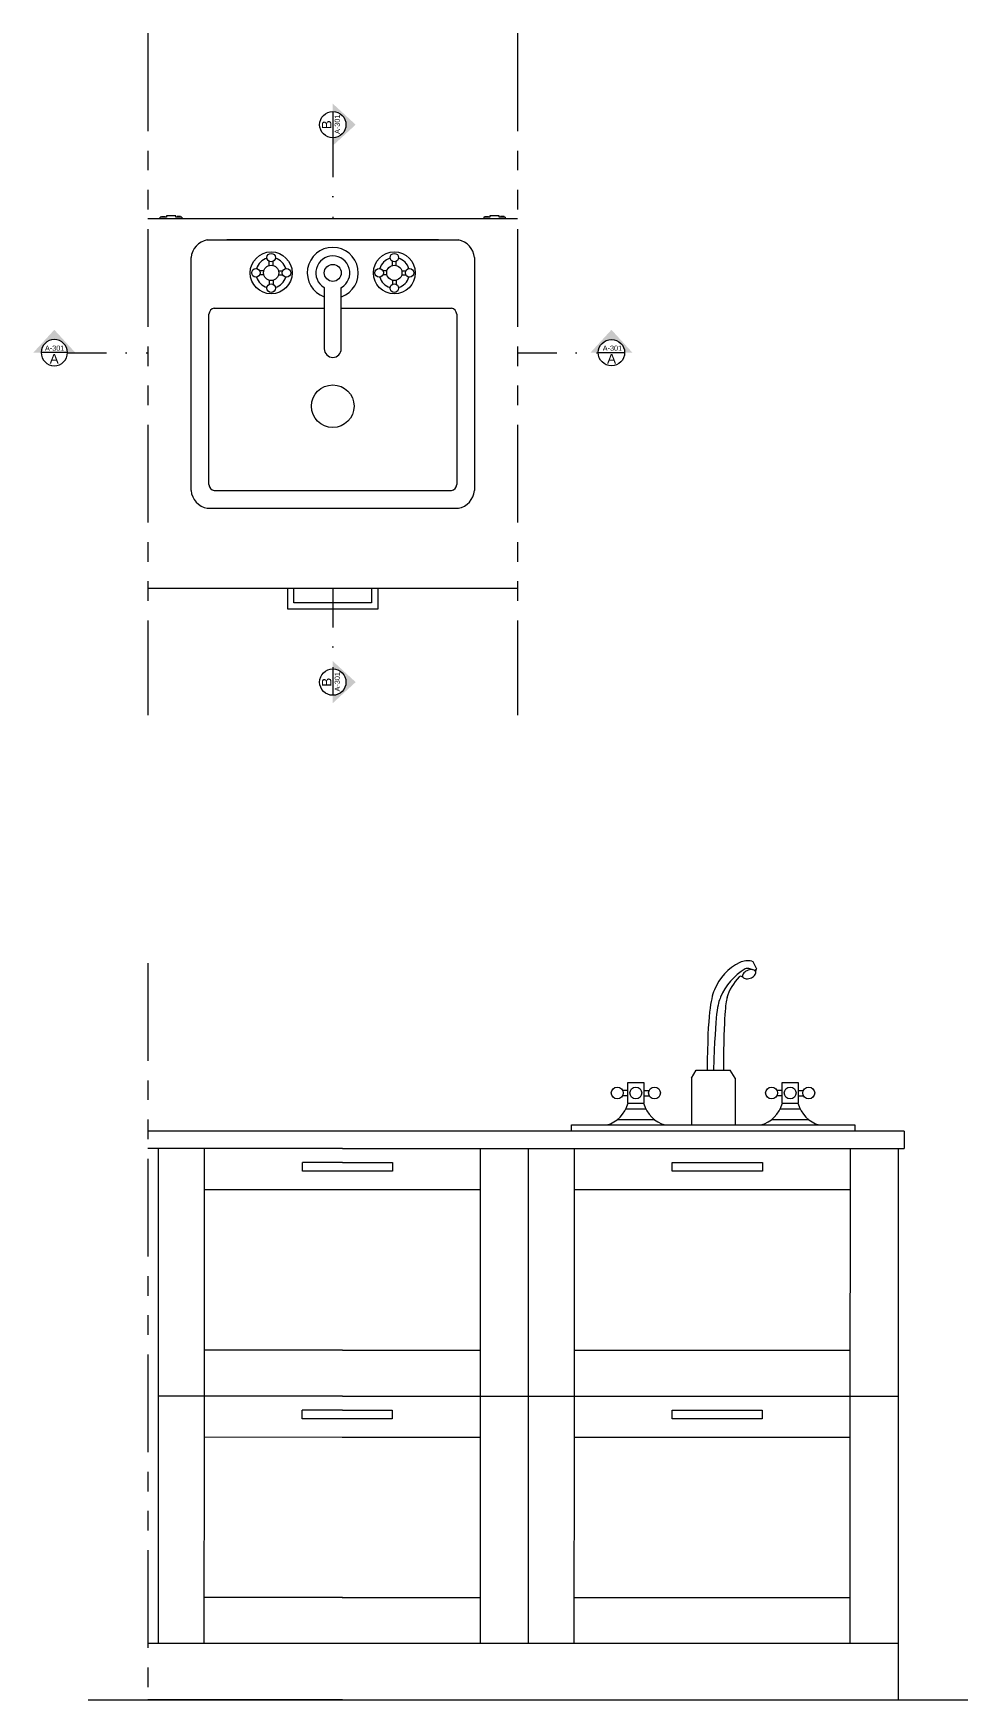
# Model space of a CAD drawing. Header units: millimetres. Extents: x -327 to 34504, y -289 to 580.
# Drawn here: x 713.5 to 864, y 309.4 to 579.7 of the extents above; entities that cross this region are included whole.
import ezdxf
from ezdxf.enums import TextEntityAlignment as Align

# ---------------------------------------------------------------- set-up
doc = ezdxf.new("R2010")
doc.units = ezdxf.units.MM
for name, pattern in [('CENTERX2', [4, 2.5, -0.5, 0.5, -0.5]), ('FANTASMA2', [31.75, 15.875, -3.175, 3.175, -3.175, 3.175, -3.175]), ('TRATTOPUNTO', [25.4, 12.7, -6.35, 0, -6.35])]:
    doc.linetypes.add(name, pattern=pattern)
doc.layers.add('A-GLAZ-FULL', color=4, linetype='Continuous', lineweight=25)
for name, color, linetype in [('ARREDI SEZIONATI', 2, 'Continuous'), ('prospetti', 2, 'Continuous'), ('simboli', 6, 'Continuous'), ('simboli tratteggiati', 1, 'Continuous'), ('viti', 5, 'Continuous')]:
    doc.layers.add(name, color=color, linetype=linetype)
doc.styles.add('ARIAL', font='arial.ttf')

# ---------------------------------------------------------------- blocks, each defined once
blk = doc.blocks.new('section plan')
h = blk.add_hatch(color=256)
h.dxf.hatch_style = 1
h.paths.add_polyline_path([(56.9, 0.3), (46.3, 0.3, -1), (10.7, 0.3), (0.1, 0.3), (28.5, -30.6)])
blk.add_line((46.3, 0.3), (10.7, 0.3))
blk.add_circle((28.5, 0.3), 17.8)
at = {"style": 'ARIAL'}
for tag, height, p in [('A', 13, (28.4, 8.6)), ('A-301', 7, (29, -5.7))]:
    blk.add_attdef(tag, text='', height=height, dxfattribs=at).set_placement(p, align=Align.MIDDLE_CENTER)

msp = doc.modelspace()

# ---------------------------------------------------------------- linework, layer by layer
for p, q in [((732.12, 549.71), (734.12, 549.71)), ((790.12, 549.71), (792.12, 549.71))]:
    msp.add_line(p, q)
at = {"layer": 'A-GLAZ-FULL'}
msp.add_line((722.4, 309.39), (1076.63, 309.39), dxfattribs=at)
at = {"layer": 'ARREDI SEZIONATI'}
for p, q in [((829.87, 427.94), (830.18, 427.84)), ((830.13, 429.2), (830.28, 429.16)), ((830.28, 429.16), (830.34, 429.06)), ((830.34, 429.06), (830.87, 427.99)), ((830.8, 427.81), (830.63, 427.7)), ((830.78, 427.44), (830.86, 427.88)), ((830.86, 427.88), (830.8, 427.81)), ((830.87, 427.99), (830.86, 427.88)), ((828.69, 426.6), (828.58, 426.68)), ((820.32, 410.23), (821.12, 411.53)), ((821.12, 411.53), (826.63, 411.53)), ((827.43, 410.23), (826.63, 411.53)), ((810.02, 408.25), (809.15, 408.25)), ((812.61, 408.25), (813.47, 408.25)), ((820.32, 410.23), (820.32, 402.63)), ((827.43, 410.23), (827.43, 402.63)), ((835.06, 408.25), (834.2, 408.25)), ((837.65, 408.25), (838.52, 408.25)), ((810.02, 407.38), (809.15, 407.38)), ((812.61, 407.38), (813.47, 407.38)), ((835.06, 407.38), (834.2, 407.38)), ((837.65, 407.38), (838.52, 407.38)), ((808.26, 403.5), (814.37, 403.5)), ((812.97, 405.22), (809.68, 405.22)), ((833.31, 403.5), (839.41, 403.5)), ((838.02, 405.22), (834.72, 405.22)), ((815.2, 402.63), (819.95, 402.63)), ((818.65, 402.63), (829.02, 402.63)), ((827.72, 402.63), (832.47, 402.63))]:
    msp.add_line(p, q, dxfattribs=at)
for points in [[(810.02, 406.09), (810.02, 409.54), (812.61, 409.54), (812.61, 406.09)], [(835.06, 406.09), (835.06, 409.54), (837.65, 409.54), (837.65, 406.09)]]:
    msp.add_lwpolyline(points, close=True, dxfattribs=at)
for centre in [(808.29, 407.82), (811.31, 407.82), (814.34, 407.82), (833.34, 407.82), (836.36, 407.82), (839.38, 407.82)]:
    msp.add_circle(centre, 0.966, dxfattribs=at)
for centre, start, end in [((805.27, 407.38), 285.2551, 344.7449), ((817.36, 407.38), 195.2551, 254.7449), ((830.31, 407.38), 285.2551, 344.7449), ((842.4, 407.38), 195.2551, 254.7449)]:
    msp.add_arc(centre, 4.92, start, end, dxfattribs=at)
for points in [[(828.19, 429.01), (826.3, 428.1), (824.83, 426.51), (824.06, 424.56)], [(829.03, 427.94), (827.25, 426.88), (825.86, 425.28), (825.06, 423.36)], [(830.13, 429.2), (829.48, 429.34), (828.8, 429.27), (828.19, 429.01)], [(828.73, 427.16), (828.67, 427.08), (828.63, 426.98), (828.62, 426.88)], [(828.99, 427.44), (828.88, 427.36), (828.8, 427.27), (828.73, 427.16)], [(829.35, 427.66), (829.22, 427.6), (829.1, 427.53), (828.99, 427.44)], [(829.87, 427.94), (829.6, 428.06), (829.3, 428.06), (829.03, 427.94)], [(829.77, 427.8), (829.63, 427.77), (829.49, 427.72), (829.35, 427.66)], [(830.18, 427.83), (830.05, 427.84), (829.91, 427.83), (829.77, 427.8)], [(830.52, 427.74), (830.41, 427.79), (830.3, 427.82), (830.18, 427.83)], [(830.73, 427.56), (830.68, 427.64), (830.61, 427.7), (830.52, 427.74)], [(830.68, 427.02), (830.74, 427.1), (830.78, 427.2), (830.79, 427.31)], [(830.78, 427.26), (830.81, 427.36), (830.79, 427.47), (830.73, 427.56)], [(830.79, 427.31), (830.79, 427.35), (830.79, 427.4), (830.78, 427.44)], [(824.06, 424.55), (823.41, 422.82), (823.01, 421.01), (822.86, 411.53)], [(828.09, 426.64), (827.16, 425.7), (826.47, 424.54), (826.07, 423.27)], [(828.58, 426.68), (828.43, 426.79), (828.22, 426.78), (828.09, 426.64)], [(828.62, 426.88), (828.61, 426.79), (828.63, 426.7), (828.68, 426.62)], [(828.68, 426.62), (828.73, 426.54), (828.8, 426.48), (828.89, 426.44)], [(828.89, 426.44), (828.99, 426.39), (829.11, 426.36), (829.23, 426.35)], [(829.23, 426.35), (829.36, 426.34), (829.5, 426.35), (829.64, 426.38)], [(829.64, 426.38), (829.78, 426.41), (829.92, 426.46), (830.06, 426.52)], [(830.06, 426.52), (830.19, 426.58), (830.31, 426.65), (830.42, 426.74)], [(830.42, 426.74), (830.52, 426.82), (830.61, 426.91), (830.68, 427.02)], [(825.06, 423.37), (824.59, 422.26), (824.21, 421.12), (823.94, 411.53)], [(826.15, 423.35), (825.83, 422.14), (825.62, 420.92), (825.52, 411.53)]]:
    msp.add_open_spline(points, degree=3, dxfattribs=at)
at = {"layer": 'prospetti'}
for p, q in [((732.12, 549.71), (734.12, 549.71)), ((734.12, 549.71), (786.62, 549.71)), ((786.62, 549.71), (792.12, 549.71)), ((779.3, 546.23), (744.94, 546.23)), ((750.93, 541.19), (750.27, 541.19)), ((751.81, 542.06), (751.81, 542.73)), ((752.43, 542.07), (752.43, 542.73)), ((753.31, 541.19), (753.98, 541.19)), ((770.93, 541.19), (770.26, 541.19)), ((771.81, 542.07), (771.81, 542.73)), ((772.42, 542.06), (772.42, 542.73)), ((773.31, 541.19), (773.97, 541.19)), ((750.94, 540.57), (750.27, 540.57)), ((751.81, 539.68), (751.81, 539.02)), ((752.43, 539.69), (752.43, 539.02)), ((753.31, 540.57), (753.98, 540.57)), ((760.74, 538.49), (760.74, 528.47)), ((763.5, 528.47), (763.5, 538.5)), ((770.92, 540.57), (770.26, 540.57)), ((771.81, 539.69), (771.81, 539.02)), ((772.42, 539.68), (772.42, 539.02)), ((773.3, 540.57), (773.97, 540.57)), ((732.12, 489.71), (792.12, 489.71)), ((754.8, 486.32), (754.8, 489.71)), ((754.8, 489.71), (769.43, 489.71)), ((755.8, 487.32), (755.8, 489.71)), ((768.43, 489.71), (768.43, 487.32)), ((769.43, 489.71), (769.43, 486.32)), ((768.43, 487.32), (755.8, 487.32)), ((769.43, 486.32), (754.8, 486.32)), ((854.87, 401.63), (763.68, 401.63)), ((800.84, 401.63), (800.84, 402.63)), ((800.84, 402.63), (846.84, 402.63)), ((846.84, 402.63), (846.84, 401.63)), ((854.87, 401.63), (854.87, 398.83)), ((763.68, 398.83), (854.87, 398.83)), ((786.07, 351.95), (786.11, 398.83)), ((793.84, 398.82), (793.84, 318.49)), ((801.28, 398.83), (801.28, 351.95)), ((846.11, 351.95), (846.15, 398.83)), ((853.87, 398.82), (853.87, 318.49)), ((763.68, 396.54), (771.82, 396.54)), ((771.82, 395.14), (763.68, 395.14)), ((771.82, 396.54), (771.82, 395.14)), ((817.22, 395.14), (817.22, 396.54)), ((817.22, 396.54), (831.85, 396.54)), ((831.85, 395.14), (817.22, 395.14)), ((831.85, 396.54), (831.85, 395.14)), ((786.11, 392.11), (763.68, 392.11)), ((846.15, 392.11), (801.28, 392.11)), ((763.68, 366.11), (786.11, 366.11)), ((801.28, 366.11), (846.15, 366.11)), ((763.68, 358.65), (853.87, 358.65)), ((763.68, 356.37), (771.78, 356.37)), ((771.78, 354.98), (763.68, 354.98)), ((771.78, 356.37), (771.78, 354.98)), ((817.19, 354.98), (817.19, 356.37)), ((817.19, 356.37), (831.82, 356.37)), ((831.82, 354.98), (817.19, 354.98)), ((831.82, 356.37), (831.82, 354.98)), ((786.07, 351.95), (763.66, 351.95)), ((786.07, 318.49), (786.07, 351.95)), ((801.28, 351.95), (801.24, 318.49)), ((846.11, 351.95), (801.28, 351.95)), ((846.11, 318.49), (846.11, 351.95)), ((763.65, 325.95), (786.07, 325.95)), ((801.25, 325.95), (846.11, 325.95)), ((853.87, 318.49), (763.68, 318.49)), ((853.87, 318.49), (853.87, 309.39)), ((763.68, 309.39), (853.87, 309.39))]:
    msp.add_line(p, q, dxfattribs=at)
at = {"layer": 'prospetti', "ltscale": 0.3}
for p, q in [((763.68, 401.63), (732.12, 401.63)), ((763.68, 398.83), (732.12, 398.83)), ((733.8, 398.82), (733.8, 318.49)), ((741.24, 398.83), (741.24, 351.95)), ((757.19, 395.14), (757.19, 396.54)), ((763.68, 396.54), (757.19, 396.54)), ((763.68, 395.14), (757.19, 395.14)), ((763.68, 392.11), (741.24, 392.11)), ((763.68, 366.11), (741.24, 366.11)), ((763.68, 358.65), (733.8, 358.65)), ((757.15, 354.98), (757.15, 356.37)), ((763.68, 356.37), (757.15, 356.37)), ((763.68, 354.98), (757.15, 354.98)), ((741.24, 351.95), (741.21, 318.49)), ((763.66, 351.95), (741.24, 351.97)), ((763.68, 325.95), (741.22, 325.95)), ((763.68, 318.49), (732.12, 318.49)), ((763.68, 309.39), (732.12, 309.39))]:
    msp.add_line(p, q, dxfattribs=at)
at = {"layer": 'prospetti'}
for points in [[(741.74, 546.23), (782.5, 546.23)], [(739.12, 505.56), (739.12, 543.36)], [(785.12, 543.36), (785.12, 505.56)], [(741.99, 506.52), (741.99, 534.18)], [(742.87, 535.14), (760.74, 535.14)], [(763.5, 535.14), (781.37, 535.14)], [(782.24, 534.18), (782.24, 506.52)], [(742.87, 505.57), (781.37, 505.57)], [(741.74, 502.69), (782.5, 502.69)]]:
    msp.add_lwpolyline(points, dxfattribs=at)
for centre, radius in [((752.12, 540.88), 3.4), ((752.12, 543.35), 0.691), ((772.11, 540.88), 3.4), ((772.11, 543.35), 0.691), ((749.65, 540.88), 0.691), ((752.12, 540.88), 1.24), ((754.6, 540.88), 0.691), ((762.12, 540.88), 1.38), ((769.64, 540.88), 0.691), ((772.11, 540.88), 1.24), ((774.59, 540.88), 0.691), ((752.12, 538.4), 0.691), ((772.11, 538.4), 0.691), ((762.11, 519.24), 3.46)]:
    msp.add_circle(centre, radius, dxfattribs=at)
for centre, radius, start, end in [((742.31, 543.07), 3.21, 100.3305, 174.9131), ((781.92, 543.07), 3.21, 5.0869, 79.6695), ((762.12, 540.88), 4.14, 289.6514, 250.3603), ((762.12, 540.88), 2.76, 300.3431, 239.7554), ((752.12, 540.88), 2.47, 105.2407, 164.2093), ((752.12, 540.88), 2.47, 16.4412, 74.0789), ((772.11, 540.88), 2.47, 105.9211, 163.5588), ((772.11, 540.88), 2.47, 15.7907, 74.7593), ((752.12, 540.88), 2.47, 196.2342, 253.9047), ((752.12, 540.88), 2.47, 286.12, 344.0884), ((772.11, 540.88), 2.47, 195.9116, 253.88), ((772.11, 540.88), 2.47, 286.0953, 343.7658), ((743.06, 534.09), 1.07, 100.3305, 174.9131), ((781.18, 534.09), 1.07, 5.0869, 79.6695), ((762.12, 528.55), 1.38, 180, 0), ((742.31, 505.85), 3.21, 185.0869, 259.6695), ((743.06, 506.62), 1.07, 185.0869, 259.6695), ((781.18, 506.62), 1.07, 280.3305, 354.9131), ((781.92, 505.85), 3.21, 280.3305, 354.9131)]:
    msp.add_arc(centre, radius, start, end, dxfattribs=at)
at = {"layer": 'simboli tratteggiati', "linetype": 'FANTASMA2'}
for p, q in [((732.12, 579.74), (732.12, 469.11)), ((792.12, 579.74), (792.12, 469.11)), ((732.12, 428.91), (732.12, 309.39))]:
    msp.add_line(p, q, dxfattribs=at)
at = {"layer": 'simboli tratteggiati', "linetype": 'TRATTOPUNTO', "ltscale": 0.5}
for p, q in [((762.12, 562.78), (762.12, 549.71)), ((719.05, 527.93), (732.12, 527.93)), ((792.12, 527.93), (805.22, 527.93)), ((762.12, 489.71), (762.12, 476.61))]:
    msp.add_line(p, q, dxfattribs=at)
at = {"layer": 'viti'}
for p, q in [((734.12, 549.71), (734.12, 549.91)), ((735.12, 549.91), (734.12, 549.91)), ((734.32, 550.03), (734.32, 549.91)), ((734.32, 550.03), (734.89, 550.03)), ((734.89, 550.03), (734.89, 549.91)), ((736.62, 550.11), (735.12, 550.11)), ((735.12, 550.11), (735.12, 549.91)), ((736.62, 549.91), (736.62, 550.11)), ((737.62, 549.91), (736.62, 549.91)), ((736.85, 550.03), (736.85, 549.91)), ((737.42, 550.03), (736.85, 550.03)), ((737.42, 550.03), (737.42, 549.91)), ((737.62, 549.91), (737.62, 549.71)), ((787.62, 549.91), (786.62, 549.91)), ((786.62, 549.91), (786.62, 549.71)), ((786.82, 550.03), (786.82, 549.91)), ((786.82, 550.03), (787.39, 550.03)), ((787.39, 550.03), (787.39, 549.91)), ((789.12, 550.11), (787.62, 550.11)), ((787.62, 550.11), (787.62, 549.91)), ((789.12, 549.91), (789.12, 550.11)), ((790.12, 549.91), (789.12, 549.91)), ((789.35, 550.03), (789.35, 549.91)), ((789.92, 550.03), (789.35, 550.03)), ((789.92, 550.03), (789.92, 549.91)), ((790.12, 549.91), (790.12, 549.71))]:
    msp.add_line(p, q, dxfattribs=at)

# ---------------------------------------------------------------- block references
at = {"layer": 'simboli', "color": 0, "linetype": 'CENTERX2', "ltscale": 5, "xscale": 0.12, "yscale": 0.12, "zscale": 0.12, "rotation": 89.99999999999999}
for p in [(762.16, 561.5), (762.16, 471.06)]:
    msp.add_blockref('section plan', p, dxfattribs=at).add_auto_attribs({'A-301': 'A-301', 'A': 'B'})
at = {"layer": 'simboli', "color": 0, "linetype": 'CENTERX2', "ltscale": 5}
ref = msp.add_blockref('section plan', (713.5, 527.97), dxfattribs=dict(at, xscale=-0.12, yscale=0.12, zscale=0.12, rotation=180))
ref.add_attrib('A-301', 'A-301', dxfattribs={"layer": '0', "ltscale": 5, "height": 0.84, "style": 'ARIAL'}).set_placement((716.97, 528.66), align=Align.MIDDLE_CENTER)
ref.add_attrib('A', 'A', dxfattribs={"layer": '0', "ltscale": 5, "height": 1.56, "style": 'ARIAL'}).set_placement((716.9, 526.94), align=Align.MIDDLE_CENTER)
ref = msp.add_blockref('section plan', (810.77, 527.97), dxfattribs=dict(at, xscale=0.12, yscale=0.12, zscale=0.12, rotation=180))
ref.add_attrib('A-301', 'A-301', dxfattribs={"layer": '0', "ltscale": 5, "height": 0.84, "style": 'ARIAL'}).set_placement((807.51, 528.66), align=Align.MIDDLE_CENTER)
ref.add_attrib('A', 'A', dxfattribs={"layer": '0', "ltscale": 5, "height": 1.56, "style": 'ARIAL'}).set_placement((807.37, 526.94), align=Align.MIDDLE_CENTER)

doc.saveas('drawing.dxf')
